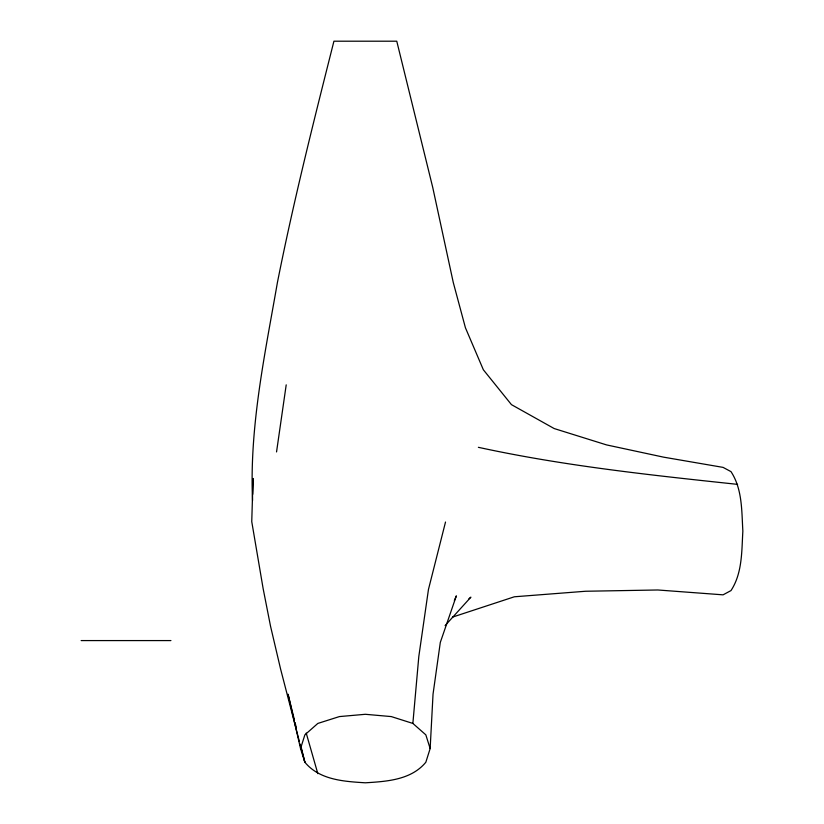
<?xml version="1.0" encoding="UTF-8"?>
<svg xmlns="http://www.w3.org/2000/svg" width="824" height="824" viewBox="0 0 824 824"><rect width="100%" height="100%" fill="white"/><g stroke="black" fill="none" stroke-linecap="round" stroke-linejoin="round"><path stroke-width="1.24" d="M252.7 494.359L253.04 478.456L251.753 521.644L263.124 588.552L270.54 626.24L280.541 668.841L299.38 741.538M294.467 720.176L288.039 694.189L300.544 748.553L304.87 762.251C319.547 780.009 343.999 781.471 365.351 782.8C386.693 781.471 411.155 780.009 425.833 762.251L430.149 748.553L433.033 694.189L440.304 642.421L456.362 595.855L454.333 600.48M430.149 748.553L425.833 734.854L412.865 723.431L418.808 656.532L428.459 589.459L445.516 522.035M276.545 451.933L286.206 384.849M300.544 748.553L304.87 734.854L317.827 723.431L339.426 716.581L365.351 714.295L391.266 716.581L412.865 723.431M445.094 625.612L470.885 597.163L468.928 598.739M452.407 617.145L514.372 596.782L585.596 591.251L657.84 589.984L723.07 594.835L730.991 590.581C742.465 573.061 741.641 551.215 742.857 531.109C741.641 511.004 742.465 489.147 730.991 471.627L723.07 467.383L663.639 457.166L606.557 444.909L554.181 428.552L511.457 404.646L483.348 369.76L465.426 327.767L453.282 282.539L432.734 187.429L396.766 41.2L333.926 41.2C313.707 121.313 293.488 201.468 277.41 282.539C264.885 354.474 249.25 427.079 252.566 500.477M81.143 640.578L170.928 640.578M737.583 484.368C650.785 475.118 563.791 465.91 478.384 447.319M306.219 733.072L317.827 773.664M300.029 743.969L304.87 762.251L300.894 746.163M295.074 722.648L296.3 727.602"/></g></svg>
